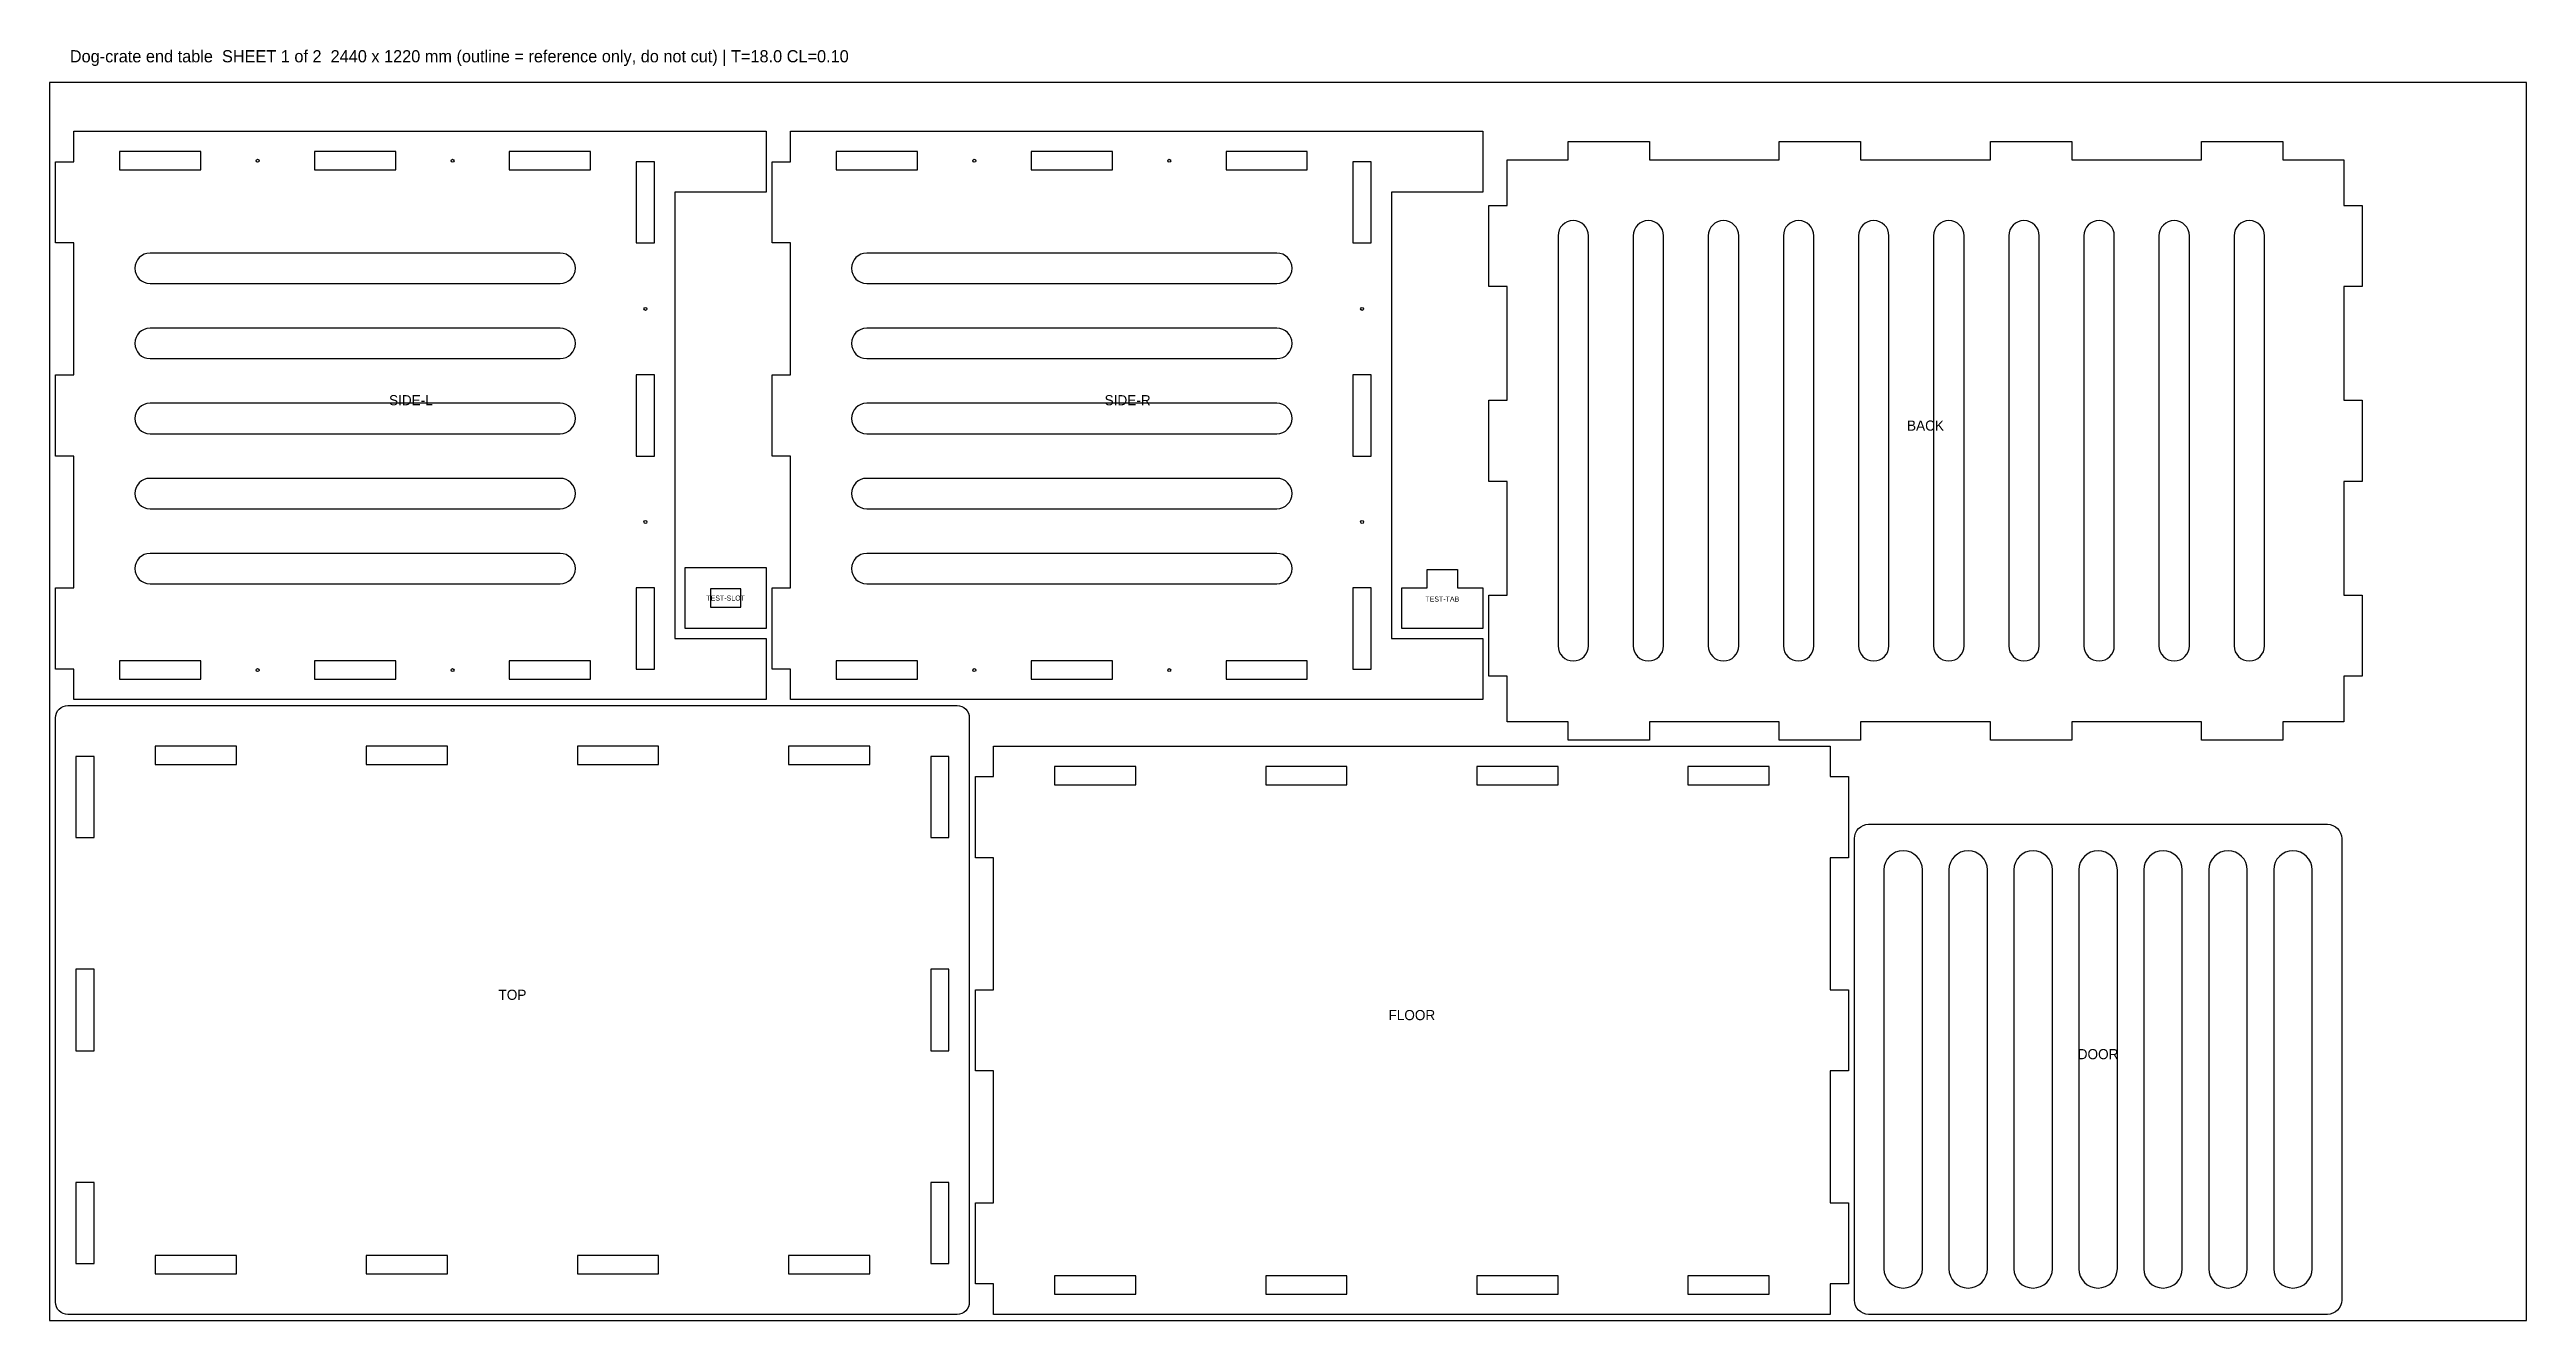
# Model space of a CAD drawing. Header units: millimetres. Extents: x 0 to 2440, y 0 to 1253.
import ezdxf
from ezdxf.enums import TextEntityAlignment as Align

# ---------------------------------------------------------------- set-up
doc = ezdxf.new("R2010")
doc.units = ezdxf.units.MM
doc.layers.add('CUT', color=1, linetype='Continuous')
doc.layers.add('LABELS', color=5, linetype='Continuous')

msp = doc.modelspace()

# ---------------------------------------------------------------- linework, layer by layer
at = {"layer": 'CUT'}
for points in [[(24, 932), (24, 1062), (6, 1062), (6, 1142), (24, 1142), (24, 1172), (706, 1172), (706, 1112), (616, 1112), (616, 672), (706, 672), (706, 612), (24, 612), (24, 642), (6, 642), (6, 722), (24, 722), (24, 852), (6, 852), (6, 932)], [(730, 932), (730, 1062), (712, 1062), (712, 1142), (730, 1142), (730, 1172), (1412, 1172), (1412, 1112), (1322, 1112), (1322, 672), (1412, 672), (1412, 612), (730, 612), (730, 642), (712, 642), (712, 722), (730, 722), (730, 852), (712, 852), (712, 932)], [(69, 1134), (149, 1134), (149, 1152), (69, 1152)], [(341.1, 1134), (341.1, 1152), (260.9, 1152), (260.9, 1134)], [(533, 1152), (452.9, 1152), (452.9, 1134), (533, 1134)], [(775, 1134), (855, 1134), (855, 1152), (775, 1152)], [(1047, 1134), (1047, 1152), (967, 1152), (967, 1134)], [(1239, 1152), (1159, 1152), (1159, 1134), (1239, 1134)], [(1436, 590), (1436, 635), (1418, 635), (1418, 715), (1436, 715), (1436, 827), (1418, 827), (1418, 907), (1436, 907), (1436, 1019), (1418, 1019), (1418, 1099), (1436, 1099), (1436, 1144), (1496, 1144), (1496, 1162), (1576, 1162), (1576, 1144), (1704, 1144), (1704, 1162), (1784, 1162), (1784, 1144), (1912, 1144), (1912, 1162), (1992, 1162), (1992, 1144), (2120, 1144), (2120, 1162), (2200, 1162), (2200, 1144), (2260, 1144), (2260, 1099), (2278, 1099), (2278, 1019), (2260, 1019), (2260, 907), (2278, 907), (2278, 827), (2260, 827), (2260, 715), (2278, 715), (2278, 635), (2260, 635), (2260, 590), (2200, 590), (2200, 572), (2120, 572), (2120, 590), (1992, 590), (1992, 572), (1912, 572), (1912, 590), (1784, 590), (1784, 572), (1704, 572), (1704, 590), (1576, 590), (1576, 572), (1496, 572), (1496, 590)], [(596, 1142), (578, 1142), (578, 1062), (596, 1062)], [(1302, 1142), (1284, 1142), (1284, 1062), (1302, 1062)], [(578, 932), (578, 852), (596, 852), (596, 932)], [(1284, 932), (1284, 852), (1302, 852), (1302, 932)], [(626, 682), (626, 742), (706, 742), (706, 682)], [(1412, 722), (1412, 682), (1332, 682), (1332, 722), (1357, 722), (1357, 740), (1387, 740), (1387, 722)], [(578, 642), (596, 642), (596, 722), (578, 722)], [(681, 721), (651, 721), (651, 703), (681, 703)], [(1284, 642), (1302, 642), (1302, 722), (1284, 722)], [(69, 650), (69, 632), (149, 632), (149, 650)], [(260.9, 632), (341.1, 632), (341.1, 650), (260.9, 650)], [(533, 632), (533, 650), (452.9, 650), (452.9, 632)], [(775, 650), (775, 632), (855, 632), (855, 650)], [(967, 632), (1047, 632), (1047, 650), (967, 650)], [(1239, 632), (1239, 650), (1159, 650), (1159, 632)], [(6, 594), (6.2, 596.3), (6.9, 598.6), (8, 600.7), (9.5, 602.5), (11.3, 604), (13.4, 605.1), (15.7, 605.8), (18, 606), (894, 606), (896.3, 605.8), (898.6, 605.1), (900.7, 604), (902.5, 602.5), (904, 600.7), (905.1, 598.6), (905.8, 596.3), (906, 594), (906, 18), (905.8, 15.7), (905.1, 13.4), (904, 11.3), (902.5, 9.5), (900.7, 8), (898.6, 6.9), (896.3, 6.2), (894, 6), (18, 6), (15.7, 6.2), (13.4, 6.9), (11.3, 8), (9.5, 9.5), (8, 11.3), (6.9, 13.4), (6.2, 15.7), (6, 18)], [(184.1, 548), (184.1, 566), (104, 566), (104, 548)], [(311.9, 548), (392.1, 548), (392.1, 566), (311.9, 566)], [(520, 566), (520, 548), (600, 548), (600, 566)], [(808, 566), (728, 566), (728, 548), (808, 548)], [(912, 536), (930, 536), (930, 566), (1754, 566), (1754, 536), (1772, 536), (1772, 456), (1754, 456), (1754, 326), (1772, 326), (1772, 246), (1754, 246), (1754, 116), (1772, 116), (1772, 36), (1754, 36), (1754, 6), (930, 6), (930, 36), (912, 36), (912, 116), (930, 116), (930, 246), (912, 246), (912, 326), (930, 326), (930, 456), (912, 456)], [(44, 475.9), (44, 556), (25.9, 556), (25.9, 475.9)], [(886, 556), (868, 556), (868, 475.9), (886, 475.9)], [(1070, 528), (1070, 546), (990, 546), (990, 528)], [(1198, 528), (1278, 528), (1278, 546), (1198, 546)], [(1406, 546), (1406, 528), (1486, 528), (1486, 546)], [(1694, 546), (1614, 546), (1614, 528), (1694, 528)], [(2258, 20), (2257.7, 17.3), (2256.9, 14.6), (2255.6, 12.2), (2253.9, 10.1), (2251.8, 8.4), (2249.4, 7.1), (2246.7, 6.3), (2244, 6), (1792, 6), (1789.3, 6.3), (1786.6, 7.1), (1784.2, 8.4), (1782.1, 10.1), (1780.4, 12.2), (1779.1, 14.6), (1778.3, 17.3), (1778, 20), (1778, 475), (1778.3, 477.7), (1779.1, 480.4), (1780.4, 482.8), (1782.1, 484.9), (1784.2, 486.6), (1786.6, 487.9), (1789.3, 488.7), (1792, 489), (2244, 489), (2246.7, 488.7), (2249.4, 487.9), (2251.8, 486.6), (2253.9, 484.9), (2255.6, 482.8), (2256.9, 480.4), (2257.7, 477.7), (2258, 475)], [(44, 346.1), (25.9, 346.1), (25.9, 265.9), (44, 265.9)], [(868, 346.1), (868, 265.9), (886, 265.9), (886, 346.1)], [(25.9, 136.1), (25.9, 56), (44, 56), (44, 136.1)], [(868, 56), (886, 56), (886, 136.1), (868, 136.1)], [(184.1, 46), (184.1, 64), (104, 64), (104, 46)], [(311.9, 46), (392.1, 46), (392.1, 64), (311.9, 64)], [(520, 64), (520, 46), (600, 46), (600, 64)], [(808, 64), (728, 64), (728, 46), (808, 46)], [(1070, 25.9), (1070, 44), (990, 44), (990, 25.9)], [(1198, 25.9), (1278, 25.9), (1278, 44), (1198, 44)], [(1406, 44), (1406, 25.9), (1486, 25.9), (1486, 44)], [(1694, 44), (1614, 44), (1614, 25.9), (1694, 25.9)]]:
    msp.add_lwpolyline(points, close=True, dxfattribs=at)
for points in [[(1516, 665), (1516, 1069, 1), (1486, 1069), (1486, 665, 1)], [(1590, 665), (1590, 1069, 1), (1560, 1069), (1560, 665, 1)], [(1664, 665), (1664, 1069, 1), (1634, 1069), (1634, 665, 1)], [(1738, 665), (1738, 1069, 1), (1708, 1069), (1708, 665, 1)], [(1812, 665), (1812, 1069, 1), (1782, 1069), (1782, 665, 1)], [(1886, 665), (1886, 1069, 1), (1856, 1069), (1856, 665, 1)], [(1960, 665), (1960, 1069, 1), (1930, 1069), (1930, 665, 1)], [(2034, 665), (2034, 1069, 1), (2004, 1069), (2004, 665, 1)], [(2108, 665), (2108, 1069, 1), (2078, 1069), (2078, 665, 1)], [(2182, 665), (2182, 1069, 1), (2152, 1069), (2152, 665, 1)], [(503, 1052), (99, 1052, 1), (99, 1022), (503, 1022, 1)], [(1209, 1052), (805, 1052, 1), (805, 1022), (1209, 1022, 1)], [(503, 978), (99, 978, 1), (99, 948), (503, 948, 1)], [(1209, 978), (805, 978, 1), (805, 948), (1209, 948, 1)], [(503, 904), (99, 904, 1), (99, 874), (503, 874, 1)], [(1209, 904), (805, 904, 1), (805, 874), (1209, 874, 1)], [(503, 830), (99, 830, 1), (99, 800), (503, 800, 1)], [(1209, 830), (805, 830, 1), (805, 800), (1209, 800, 1)], [(503, 756), (99, 756, 1), (99, 726), (503, 726, 1)], [(1209, 756), (805, 756, 1), (805, 726), (1209, 726, 1)], [(1845, 51), (1845, 444, 1), (1807, 444), (1807, 51, 1)], [(1909, 51), (1909, 444, 1), (1871, 444), (1871, 51, 1)], [(1973, 51), (1973, 444, 1), (1935, 444), (1935, 51, 1)], [(2037, 51), (2037, 444, 1), (1999, 444), (1999, 51, 1)], [(2101, 51), (2101, 444, 1), (2063, 444), (2063, 51, 1)], [(2165, 51), (2165, 444, 1), (2127, 444), (2127, 51, 1)], [(2229, 51), (2229, 444, 1), (2191, 444), (2191, 51, 1)]]:
    msp.add_lwpolyline(points, format="xyb", close=True, dxfattribs=at)
for centre in [(205, 1143), (397, 1143), (911, 1143), (1103, 1143), (587, 997), (1293, 997), (587, 787), (1293, 787), (205, 641), (397, 641), (911, 641), (1103, 641)]:
    msp.add_circle(centre, 1.5, dxfattribs=at)
at = {"layer": 'LABELS'}
msp.add_lwpolyline([(0, 0), (2440, 0), (2440, 1220), (0, 1220)], close=True, dxfattribs=at)

# ---------------------------------------------------------------- texts
msp.add_text('Dog-crate end table  SHEET 1 of 2  2440 x 1220 mm (outline = reference only, do not cut) | T=18.0 CL=0.10', height=12, dxfattribs=at).set_placement((20, 1240))
for s, height, p in [('SIDE-L', 10, (356, 907)), ('SIDE-R', 10, (1062, 907)), ('BACK', 10, (1848, 882)), ('TEST-SLOT', 5, (666, 712)), ('TEST-TAB', 5, (1372, 711)), ('TOP', 10, (456, 321)), ('FLOOR', 10, (1342, 301)), ('DOOR', 10, (2018, 262.5))]:
    msp.add_text(s, height=height, dxfattribs=at).set_placement(p, align=Align.MIDDLE_CENTER)

doc.saveas('drawing.dxf')
